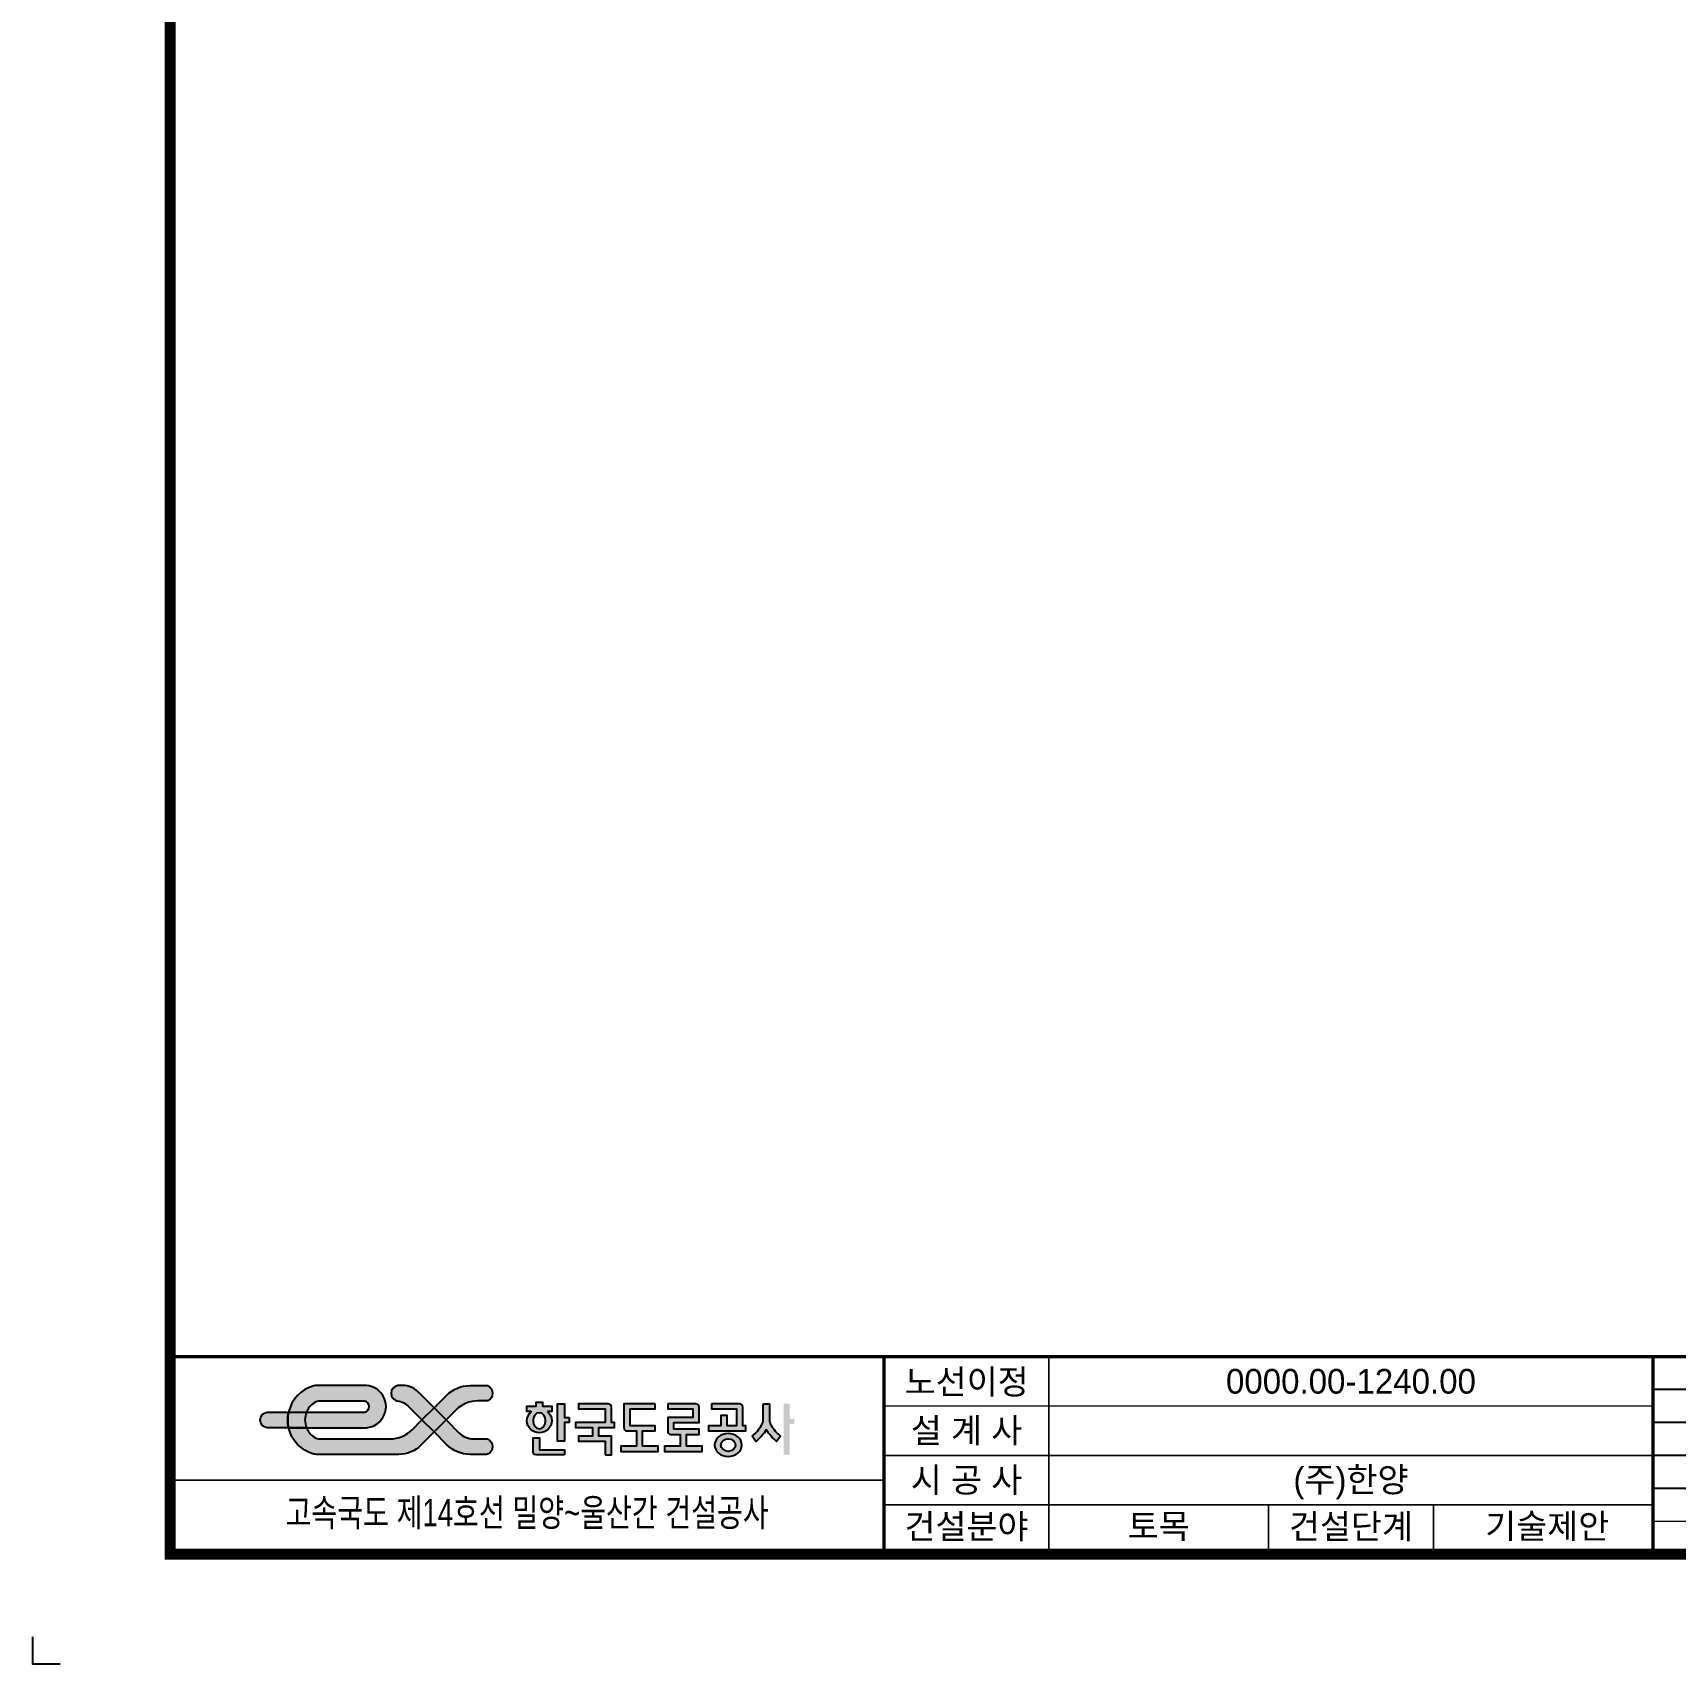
# Model space of a CAD drawing. Extents: x 0 to 84100, y 0 to 59400.
# Drawn here: x 0 to 29903, y 0 to 29700 of the extents above; entities that cross this region are included whole.
import ezdxf
from ezdxf.enums import TextEntityAlignment as Align

# ---------------------------------------------------------------- set-up
doc = ezdxf.new("R2010")
doc.units = 0
doc.header["$LTSCALE"] = 1000
doc.header["$MEASUREMENT"] = 0
doc.linetypes.add('A-ISONS01', pattern=[2, 1, 1])
doc.layers.get('0').update_dxf_attribs({"linetype": 'A-ISONS01', "lineweight": 0})
for name, color, linetype in [('CS-TABLE-LIN1', 4, 'A-ISONS01'), ('CX-BORD-LIN1', 4, 'A-ISONS01'), ('CX-BORD-LIN2', 3, 'A-ISONS01'), ('CX-BORD-TEX2', 7, 'A-ISONS01'), ('CX-BORD-TEX3', 6, 'A-ISONS01'), ('CX-MISC', 50, 'A-ISONS01')]:
    doc.layers.add(name, color=color, linetype=linetype)
doc.styles.add('TB_TEXT', font='BareunDotumPro1.ttf')
doc.styles.add('TB_WBTXT', font='BareunDotumPro3.ttf')

# ---------------------------------------------------------------- blocks, each defined once
blk = doc.blocks.new('CXGLOGO-EX흑백')
h = blk.add_hatch(color=256)
h.paths.add_polyline_path([(12.62751094235613, 2.929722186557415), (13.93685773473839, 2.929722186557415, 0.1307849617648098), (14.19642449557114, 2.998798575681948, 0.5686079760781465), (14.23263349965494, 5.183221859397701, 0.1392232935838704), (13.9581907729968, 5.261149990701703), (11.43317010715378, 5.261149990701703, 0.1989123673796241), (7.888208110805869, 3.792778653716673), (5.962135003345991, 1.866705546256784), (7.789912781123937, 0.0389277684790699), (9.30410907077998, 1.55312405813475, -0.198912367379616)])
h.paths.add_polyline_path([(5.962135003346348, -1.788850009298768), (4.134357225567963, 0.0389277684790095), (2.638733131771024, -1.456696325318649, -0.1989123673796836), (-0.6846687398060781, -2.833294453742261), (-11.3620488121904, -2.833294453742741, -0.149968192877195), (-12.240743962647, -2.563678008654667, -0.1491631919188299), (-13.39334849004341, -1.136072231520987), (-16.10175388554254, -1.136072231520987, 0.2784029190241506), (-12.27306911128629, -5.129271465237486, 0.0659386705930869), (-11.86520449236982, -5.183294453743211), (0.6208868157490102, -5.183294453742739, 0.198912367379658), (3.944288687325745, -3.806696325319598)])
h.paths.add_polyline_path([(-16.10175388554255, 1.213927768479004), (-19.36564277443144, 1.213927768479004, 0.8888888888888873), (-19.36564277443144, -1.136072231520991), (-16.10175388554254, -1.136072231520987, -0.1111111111111106)])
h.paths.add_polyline_path([(-11.36204881233853, 2.911149990701736), (-4.683161640971832, 2.911149990701995, -0.057558587261099), (-4.564116577129637, 2.897400306733785, -0.7929182562563521), (-4.564116577139848, 1.227677452445752, -0.0575585872561135), (-4.683161640971732, 1.213927768479009), (-13.39334849004398, 1.213927768479617, 0.1939147573995261), (-13.39334849004318, -1.136072231520991), (-4.743420552209212, -1.136072231520991, 1.071754271161685), (-4.743420552209212, 5.261149990701231), (-11.86520449236982, 5.261149990702184, 0.0659386705931634), (-12.27306911128352, 5.207127002196297, 0.2784029190242539), (-16.10175388554237, 1.213927768479809), (-13.39334849004398, 1.21392776847962, -0.1491631919192471), (-12.2407439626433, 2.64153354561618, -0.1499681928522188)])
h = blk.add_hatch(color=256)
h.paths.add_polyline_path([(3.485422644516416, 4.34341790508612, 0.1989123673796671), (1.269821396798439, 5.261149990701703), (0.4788016700130058, 5.261149990701703, 0.8338075771048155), (0.3771781799719207, 2.929722186557357, -0.177326263149743), (2.179867088961465, 1.99341790508564), (4.134357225568095, 0.03892776847887799), (5.962135003345991, 1.866705546256788)])
h.paths.add_polyline_path([(9.744402917729095, -1.915562368126678), (7.789912781123888, 0.0389277684789988), (5.962135003346338, -1.788850009298766), (7.888208110807183, -3.714923116759131, 0.198912367379553), (11.43317010715388, -5.183294453743692), (13.93853492596422, -5.183294453744644, 0.1292187291636897), (14.19530503372277, -5.115808595962658, 0.6043190588004438), (14.12747900538948, -2.886014569746201, 0.1137896329467328), (13.89882244722792, -2.833294453742261), (11.96000416544708, -2.833294453742261, -0.1989123673796783)])
h = blk.add_hatch(color=256)
edge = h.paths.add_edge_path()
edge.add_line((55.90553287691766, 2.496098316366397), (56.85552189184581, 2.496098316366444))
edge.add_line((56.85552189184581, 2.496098316366444), (56.85552189184592, 0.09215457618536149))
edge.add_arc((58.53363057762468, 0.0921545761854393), 1.678108685778759, 180.0000000000025, 195.4083540198516)
edge.add_arc((58.47394244906947, 0.0757043629413708), 1.616195179932309, 195.408354019852, 211.4069923032628)
edge.add_arc((62.72740815851297, 2.672743468727949), 6.599826652904241, 211.4069923032628, 220.884619074014)
edge.add_arc((62.65632922919535, 2.611206359357229), 6.505810537144002, 220.8846190740139, 230.4986055729279)
edge.add_line((58.51800266797031, -2.408736271577232), (57.94523708654081, -3.232545142195343))
edge.add_arc((62.63997685430596, 2.47648719274199), 7.391456668911438, 221.3708019331366, 230.5683267651548, ccw=False)
edge.add_arc((62.86124072826939, 2.671717853347371), 7.686537407580802, 212.5283811307898, 221.3728192081766, ccw=False)
edge.add_arc((49.89982302886737, 2.671711092267166), 7.686526193707074, 318.6271743273925, 327.47162533361296, ccw=False)
edge.add_arc((50.12107005378402, 2.476495324059809), 7.391467942165784, 309.4316802638517, 318.62919103786044, ccw=False)
edge.add_line((54.81581768222331, -3.232545142194403), (54.24305210079449, -2.408736271575759))
edge.add_arc((50.16623946446955, 2.548189157142521), 6.418061309895113, 309.4355142588529, 319.1812610942183)
edge.add_arc((49.96136727208684, 2.725539031690739), 6.689032726803258, 319.1787201534787, 328.529668469246)
edge.add_arc((54.2901842034738, 0.0743745516665368), 1.612880450692431, 328.5764598147939, 344.6081938620857)
edge.add_arc((54.23147034857183, 0.0916072138674231), 1.67406261783053, 344.5729121819098, 360.0187337982126)
edge.add_line((55.90553287691779, 0.09215457618600098), (55.90553287691779, 2.496098316366397))
edge = h.paths.add_edge_path()
edge.add_arc((22.07066925838875, -0.0960583075494551), 1.772766443835169, 0.34468613903231926, 51.806537556943795, ccw=False)
edge.add_arc((21.98752086475434, -0.0364331684614537), 1.8565284629697, 268.6390132932114, 358.4888194230754, ccw=False)
edge.add_arc((21.89882706649707, -0.0369623053811107), 1.856011500010978, 181.4952613076245, 271.3769059760447, ccw=False)
edge.add_arc((21.81624874840013, -0.0960910072229415), 1.772833459952193, 128.1945062452658, 179.6542700587555, ccw=False)
edge.add_line((20.72004724334094, 1.297207502441104), (20.04344756338069, 1.297207502441104))
edge.add_line((20.04344756338069, 1.297207502441104), (20.04344756338067, 2.10887453310812))
edge.add_line((20.04344756338068, 2.10887453310812), (21.46843108577289, 2.10887453310812))
edge.add_line((21.46843108577289, 2.10887453310812), (21.4684310857729, 2.754247505206038))
edge.add_line((21.4684310857729, 2.754247505206038), (22.41842010070103, 2.754247505206038))
edge.add_line((22.41842010070103, 2.754247505206038), (22.41842010070103, 2.10887453310812))
edge.add_line((22.41842010070103, 2.10887453310812), (23.84340362309323, 2.10887453310812))
edge.add_line((23.84340362309323, 2.10887453310812), (23.84340362309321, 1.297207502441104))
edge.add_line((23.84340362309322, 1.297207502441104), (23.16680394313298, 1.297207502441104))
h.paths.add_polyline_path([(60.65547795155814, 0.172755616815305), (60.65547795155814, -0.6016919497031309), (59.94298619036235, -0.6016919497031309), (59.94298619036248, -5.248377348808134), (58.9929971754342, -5.248377348808617), (58.99299717543411, 2.496098316366868), (59.94298619036226, 2.496098316366868), (59.94298619036235, 0.172755616815305)])
edge = h.paths.add_edge_path()
edge.add_line((48.0681235037611, 2.496098316365891), (48.0681235037611, 1.72165074984937))
edge.add_line((48.0681235037611, 1.72165074984937), (51.86807956347353, 1.72165074984937))
edge.add_line((51.86807956347353, 1.72165074984937), (51.86807956347342, -0.8598411385413627))
edge.add_line((51.86807956347344, -0.8598411385413625), (50.44309604108143, -0.8598411385423004))
edge.add_line((50.44309604108143, -0.8598411385423004), (50.44309604108143, 0.689053994492703))
edge.add_line((50.44309604108143, 0.6890539944927028), (49.49310702615321, 0.6890539944927028))
edge.add_line((49.49310702615321, 0.6890539944927028), (49.49310702615357, -0.8598411385418245))
edge.add_line((49.49310702615357, -0.8598411385418245), (47.59312899629692, -0.8598411385418279))
edge.add_line((47.59312899629692, -0.8598411385418279), (47.59312899629681, -1.6342887050598))
edge.add_line((47.59312899629682, -1.6342887050598), (53.29306308586573, -1.6342887050598))
edge.add_line((53.29306308586573, -1.6342887050598), (53.29306308586573, -0.8598411385413625))
edge.add_line((53.29306308586573, -0.8598411385413625), (52.81806857840154, -0.8598411385413237))
edge.add_line((52.81806857840154, -0.8598411385413236), (52.81806857840179, 1.979799938688485))
edge.add_arc((52.2688712923589, 1.979799938688531), 0.5491972860428973, 0, 40.60080389906634)
edge.add_arc((52.34038266447658, 2.041094338003921), 0.4550119382992584, 40.60080389906704, 89.66109212214847)
edge.add_line((52.3430740709377, 2.496098316366868), (48.0681235037611, 2.496098316367496))
edge = h.paths.add_edge_path()
edge.add_line((41.41820039926385, 2.496098316366868), (41.41820039926391, 1.721650749848896))
edge.add_line((41.41820039926392, 1.721650749848896), (45.21815645897638, 1.721650749848896))
edge.add_line((45.21815645897638, 1.721650749848896), (45.21815645897638, 0.4309048056535367))
edge.add_line((45.21815645897638, 0.4309048056535369), (41.41820039926385, 0.4309048056535369))
edge.add_line((41.41820039926385, 0.4309048056535369), (41.41820039926392, -1.634288705060271))
edge.add_arc((41.96739768530686, -1.634288705060243), 0.549197286042926, 180.0000000000028, 220.6008038990638)
edge.add_arc((41.89588631318915, -1.695583104375643), 0.4550119382992751, 220.6008038990626, 269.6610921221457)
edge.add_line((41.89319490672801, -2.150587082738601), (43.31817842911997, -2.150587082738601))
edge.add_line((43.31817842911997, -2.150587082738601), (43.31817842912011, -3.957631404610424))
edge.add_line((43.31817842912011, -3.957631404610424), (40.94320589179996, -3.957631404610424))
edge.add_line((40.94320589179996, -3.957631404610424), (40.94320589179996, -4.732078971128871))
edge.add_line((40.94320589179996, -4.732078971128871), (46.64313998136878, -4.732078971128871))
edge.add_line((46.64313998136878, -4.732078971128871), (46.64313998136893, -3.957631404610897))
edge.add_line((46.64313998136893, -3.957631404610897), (44.26816744404803, -3.957631404609955))
edge.add_line((44.26816744404803, -3.957631404609955), (44.26816744404756, -2.150587082738601))
edge.add_line((44.26816744404758, -2.150587082738601), (46.1681454739045, -2.150587082738133))
edge.add_line((46.1681454739045, -2.150587082738133), (46.1681454739045, -1.376139516220632))
edge.add_line((46.1681454739045, -1.376139516220632), (42.36818941419207, -1.376139516220163))
edge.add_line((42.36818941419207, -1.376139516220163), (42.36818941419207, -0.3435427608644339))
edge.add_line((42.36818941419207, -0.3435427608644339), (46.1681454739045, -0.3435427608639651))
edge.add_line((46.1681454739045, -0.343542760863965), (46.1681454739046, 1.979799938688511))
edge.add_arc((45.6189481878617, 1.979799938688538), 0.5491972860429116, 0, 40.60080389906104)
edge.add_arc((45.69045955997943, 2.041094338003941), 0.4550119382992425, 40.60080389906197, 89.66109212214485)
edge.add_line((45.69315096644058, 2.496098316366872), (41.41820039926385, 2.496098316366868))
edge = h.paths.add_edge_path()
edge.add_line((39.51822236940757, 2.496098316366868), (34.76827729476689, 2.496098316366868))
edge.add_line((34.76827729476689, 2.496098316366868), (34.76827729476689, -1.117990327381935))
edge.add_arc((35.31747458080943, -1.117990327381935), 0.5491972860425351, 180, 220.6008038990902)
edge.add_arc((35.24596320869247, -1.179284726696737), 0.4550119382998447, 220.60080389909, 269.6610921221131)
edge.add_line((35.24327180223107, -1.634288705060271), (36.66825532462315, -1.63428870506034))
edge.add_line((36.66825532462315, -1.63428870506034), (36.66825532462362, -3.957631404610424))
edge.add_line((36.66825532462363, -3.957631404610424), (34.29328278730303, -3.957631404610898))
edge.add_line((34.29328278730303, -3.957631404610897), (34.29328278730291, -4.732078971128871))
edge.add_line((34.29328278730292, -4.732078971128871), (39.99321687687187, -4.732078971129808))
edge.add_line((39.99321687687187, -4.732078971129808), (39.99321687687187, -3.957631404610897))
edge.add_line((39.99321687687187, -3.957631404610897), (37.61824433955118, -3.957631404610792))
edge.add_line((37.61824433955118, -3.957631404610791), (37.61824433955127, -1.63428870506027))
edge.add_line((37.61824433955128, -1.634288705060271), (39.5182223694077, -1.634288705059801))
edge.add_line((39.5182223694077, -1.6342887050598), (39.51822236940778, -0.8598411385423004))
edge.add_line((39.51822236940779, -0.8598411385423004), (35.71826630969503, -0.8598411385423004))
edge.add_line((35.71826630969503, -0.8598411385423004), (35.71826630969503, 1.721650749848896))
edge.add_line((35.71826630969503, 1.721650749848896), (39.51822236940746, 1.72165074984937))
edge.add_line((39.51822236940746, 1.72165074984937), (39.51822236940746, 2.496098316366868))
edge = h.paths.add_edge_path()
edge.add_line((31.9183102499825, -5.248377348808617), (32.86829926491062, -5.248377348808617))
edge.add_line((32.86829926491062, -5.248377348808617), (32.86829926491062, -2.408736271577303))
edge.add_line((32.86829926491062, -2.408736271577303), (30.96832123505435, -2.408736271577303))
edge.add_line((30.96832123505435, -2.408736271577303), (30.96832123505408, -1.117990327381935))
edge.add_line((30.96832123505409, -1.117990327381935), (33.3432937723747, -1.117990327381935))
edge.add_line((33.3432937723747, -1.117990327381935), (33.34329377237466, -0.343542760863965))
edge.add_line((33.34329377237468, -0.343542760863965), (32.86829926491062, -0.343542760863965))
edge.add_line((32.86829926491062, -0.343542760863965), (32.86829926491062, 1.979799938688511))
edge.add_arc((32.31910197886764, 1.97979993868851), 0.5491972860429826, 0, 40.60080389905833)
edge.add_arc((32.39061335098546, 2.041094338003988), 0.4550119382991955, 40.60080389905918, 89.66109212214752)
edge.add_line((32.39330475744659, 2.496098316366872), (27.88085693653791, 2.496098316366868))
edge.add_line((27.88085693653791, 2.496098316366868), (27.8808569365377, 1.721650749848896))
edge.add_line((27.8808569365377, 1.721650749848896), (31.9183102499825, 1.72165074984937))
edge.add_line((31.9183102499825, 1.72165074984937), (31.9183102499825, -0.343542760863965))
edge.add_line((31.9183102499825, -0.343542760863965), (27.40586242907364, -0.343542760863965))
edge.add_line((27.40586242907364, -0.343542760863965), (27.40586242907364, -1.11799032738147))
edge.add_line((27.40586242907364, -1.117990327381469), (30.01833222012621, -1.117990327381935))
edge.add_line((30.01833222012621, -1.117990327381935), (30.01833222012621, -2.408736271577772))
edge.add_line((30.01833222012621, -2.408736271577772), (27.88085693653783, -2.408736271577772))
edge.add_line((27.88085693653783, -2.408736271577772), (27.8808569365378, -3.183183838095274))
edge.add_line((27.88085693653781, -3.183183838095274), (31.9183102499825, -3.183183838095274))
edge.add_line((31.9183102499825, -3.183183838095274), (31.9183102499825, -5.248377348808617))
edge = h.paths.add_edge_path()
edge.add_line((25.7433816529495, -5.248377348808617), (21.46843108577295, -5.248377348808141))
edge.add_arc((21.468431085773, -4.799179719589938), 0.4491976292182028, 220.2618960212231, 269.9999999999932, ccw=False)
edge.add_arc((21.55155841230062, -4.728777609424232), 0.5581315978937866, 180.3389078778467, 220.2618960212236, ccw=False)
edge.add_arc((195.5622497713534, -3.699482215773767), 174.5718671369681, 179.6610921221531, 180.3389078778465, ccw=False)
edge.add_line((20.99343657830883, -2.66688546041647), (21.94342559323697, -2.66688546041647))
edge.add_line((21.94342559323697, -2.66688546041647), (21.94342559323697, -4.473929782290637))
edge.add_line((21.94342559323697, -4.473929782290637), (25.7433816529495, -4.473929782290637))
edge.add_line((25.7433816529495, -4.473929782290637), (25.7433816529495, -5.248377348808617))
edge = h.paths.add_edge_path(flags=16)
edge.add_ellipse((50.60385872541271, -3.769494308227308), major_axis=(-1.110875729177889, 2.87e-14), ratio=0.8665097612807381, start_angle=0, end_angle=360)
edge = h.paths.add_edge_path()
edge.add_ellipse((50.60385872364095, -3.769494308227308), major_axis=(2.060740712415878, 5.919999999999998e-14), ratio=0.8429164421096036, start_angle=0, end_angle=360, ccw=False)
h.paths.add_polyline_path([(26.4558734141455, 0.4309048056535369), (26.4558734141455, -0.343542760863965), (25.74338165294929, -0.343542760863965), (25.74338165294939, -3.183183838095274), (24.67464401115513, -3.183183838094802), (24.67464401115513, 2.496098316366868), (25.74338165294939, 2.496098316366868), (25.7433816529495, 0.4309048056535369)])
edge = h.paths.add_edge_path(flags=16)
edge.add_ellipse((21.94342559323697, -0.0853935720247989), major_axis=(7.399999999999999e-15, 1.223429116448232), ratio=0.7764969806228507, start_angle=0, end_angle=360, ccw=False)
h = blk.add_hatch(color=256)
h.paths.add_polyline_path([(5.962135003345982, 1.866705546256784), (4.134357225568095, 0.03892776847887799), (5.962135003346348, -1.788850009298773), (7.789912781123951, 0.0389277684790699)])
h.paths.add_polyline_path([(-13.39334849004398, 1.21392776847962), (-16.10175388554237, 1.213927768479809, 0.1111111111111884), (-16.10175388554254, -1.136072231520987), (-13.39334849004318, -1.136072231520987, -0.1939147573995261)])
for points in [[(-11.36204881219097, 2.911149990702945, 0.149968192828432), (-12.24074396240013, 2.641533545780919, 0.1491631919431257), (-13.39334849004398, 1.213927768479617, 0.1939147573995262), (-13.39334849004318, -1.136072231520991), (-4.743420552209212, -1.136072231520991, 1.071754271161685), (-4.743420552209212, 5.261149990701231), (-11.86520449236982, 5.261149990702184, 0.0659386705931634), (-12.27306911128352, 5.207127002196297, 0.2784029190242541), (-16.10175388554237, 1.213927768479805), (-13.39334849004398, 1.213927768479617), (-4.683161640971732, 1.213927768479009, 0.0575585872562081), (-4.564116577139657, 1.22767745244579, 0.7929182562611419), (-4.564116577139643, 2.89740030673613, 0.0575585872561638), (-4.683161640971832, 2.911149990701995), (-11.36204881234111, 2.911149990701736)], [(0.3771781799714517, 2.929722186557415, -0.1773262631497835), (2.179867088961456, 1.993417905085646), (4.134357225568095, 0.03892776847887799), (5.962135003345991, 1.866705546256784), (3.485422644516416, 4.34341790508612, 0.1989123673796582), (1.269821396798543, 5.261149990701703), (0.4788016700130058, 5.261149990701703, 0.8714196092937033), (0.4788016700130058, 2.911149990701705)], [(23.16680394313298, 1.297207502441104, -0.228396255599462), (23.84340362309322, -0.0853935720248451, -0.4134459869151132), (21.94342559323628, -1.892437893898969, -0.4136086650538485), (20.04344756338071, -0.0853935720247527, -0.2283866715627258), (20.72004724334094, 1.297207502441104), (20.04344756338069, 1.297207502441104), (20.04344756338068, 2.10887453310812), (21.46843108577289, 2.10887453310812), (21.4684310857729, 2.754247505206038), (22.41842010070103, 2.754247505206038), (22.41842010070103, 2.10887453310812), (23.84340362309323, 2.10887453310812), (23.84340362309322, 1.297207502441104), (23.16680394313298, 1.297207502441104)], [(31.9183102499825, -5.248377348808617), (32.86829926491062, -5.248377348808617), (32.86829926491062, -2.408736271577303), (30.96832123505435, -2.408736271577303), (30.96832123505409, -1.117990327381935), (33.3432937723747, -1.117990327381935), (33.34329377237468, -0.343542760863965), (32.86829926491062, -0.343542760863965), (32.86829926491062, 1.97979993868851, 0.1790312441150617), (32.73608670557006, 2.337209223254375, 0.2173967572259796), (32.39330475744659, 2.496098316366872), (27.88085693653791, 2.496098316366868), (27.8808569365377, 1.721650749848896), (31.9183102499825, 1.72165074984937), (31.9183102499825, -0.343542760863965), (27.40586242907364, -0.343542760863965), (27.40586242907364, -1.117990327381469), (30.01833222012621, -1.117990327381935), (30.01833222012621, -2.408736271577772), (27.88085693653783, -2.408736271577772), (27.88085693653781, -3.183183838095274), (31.9183102499825, -3.183183838095274), (31.9183102499825, -5.248377348808617)], [(39.51822236940757, 2.496098316366868), (34.76827729476689, 2.496098316366868), (34.76827729476689, -1.117990327381935, 0.1790312441152011), (34.90048985410754, -1.475399611947731, 0.2173967572256811), (35.24327180223107, -1.634288705060271), (36.66825532462315, -1.63428870506034), (36.66825532462363, -3.957631404610424), (34.29328278730303, -3.957631404610897), (34.29328278730292, -4.732078971128871), (39.99321687687187, -4.732078971129808), (39.99321687687187, -3.957631404610897), (37.61824433955118, -3.957631404610791), (37.61824433955128, -1.634288705060271), (39.5182223694077, -1.6342887050598), (39.51822236940779, -0.8598411385423004), (35.71826630969503, -0.8598411385423004), (35.71826630969503, 1.721650749848896), (39.51822236940746, 1.72165074984937), (39.51822236940746, 2.496098316366868)], [(41.41820039926385, 2.496098316366868), (41.41820039926392, 1.721650749848896), (45.21815645897638, 1.721650749848896), (45.21815645897638, 0.4309048056535369), (41.41820039926385, 0.4309048056535369), (41.41820039926392, -1.634288705060271, 0.1790312441150686), (41.55041295860447, -1.991697989626104, 0.2173967572259559), (41.89319490672801, -2.150587082738601), (43.31817842911997, -2.150587082738601), (43.31817842912011, -3.957631404610424), (40.94320589179996, -3.957631404610424), (40.94320589179996, -4.732078971128871), (46.64313998136878, -4.732078971128871), (46.64313998136893, -3.957631404610897), (44.26816744404803, -3.957631404609955), (44.26816744404758, -2.150587082738601), (46.1681454739045, -2.150587082738133), (46.1681454739045, -1.376139516220632), (42.36818941419207, -1.376139516220163), (42.36818941419207, -0.3435427608644339), (46.1681454739045, -0.343542760863965), (46.1681454739046, 1.97979993868851, 0.1790312441150869), (46.03593291456403, 2.337209223254375, 0.2173967572259547), (45.69315096644058, 2.496098316366872), (41.41820039926385, 2.496098316366868)], [(48.0681235037611, 2.496098316365891), (48.0681235037611, 1.72165074984937), (51.86807956347353, 1.72165074984937), (51.86807956347344, -0.8598411385413625), (50.44309604108143, -0.8598411385423004), (50.44309604108143, 0.6890539944927028), (49.49310702615321, 0.6890539944927028), (49.49310702615357, -0.8598411385418245), (47.59312899629692, -0.8598411385418279), (47.59312899629682, -1.6342887050598), (53.29306308586573, -1.6342887050598), (53.29306308586573, -0.8598411385413625), (52.81806857840154, -0.8598411385413236), (52.81806857840179, 1.979799938688485, 0.179031244115118), (52.68585601906118, 2.337209223254395, 0.2173967572259479), (52.3430740709377, 2.496098316366868), (48.0681235037611, 2.496098316367497)], [(55.90553287691766, 2.496098316366397), (56.85552189184581, 2.496098316366444), (56.85552189184592, 0.0921545761853615, 0.0673331086834034), (56.9158386985025, -0.3537133382605546, 0.0699208412834622), (57.09454053805489, -0.7665172394446813, 0.0413775380479131), (57.73774645661188, -1.647093096347958, 0.0419735530156624), (58.51800266797031, -2.408736271577232), (57.94523708654082, -3.232545142195342, -0.0401533315921305), (57.09307314020015, -2.408744723435022, -0.0386103102765588), (56.38052738438178, -1.461466375851224, -0.0386103667733359), (55.66798162856324, -2.408744723434764, -0.0401532701535955), (54.81581768222331, -3.232545142194403), (54.24305210079449, -2.408736271575759, 0.0425494927704551), (55.0233083121517, -1.647093096347489, 0.0408238652770042), (55.66651423070869, -0.7665172394442124, 0.0700659562591152), (55.8452160702611, -0.3537133382600786, 0.0674973349145637), (55.90553287691779, 0.09215457618600098), (55.90553287691779, 2.496098316366397)], [(25.7433816529495, -5.248377348808617), (21.46843108577295, -5.248377348808141, -0.2204960649706699), (21.12564913764939, -5.089488255695642, -0.1759805261046493), (20.99343657830882, -4.732078971129863, -0.0029575377878644), (20.99343657830883, -2.66688546041647), (21.94342559323697, -2.66688546041647), (21.94342559323697, -4.473929782290637), (25.7433816529495, -4.473929782290637), (25.7433816529495, -5.248377348808617)]]:
    blk.add_lwpolyline(points, format="xyb")
for points in [[(14.19642449558027, 2.998798575687181, -0.1307849617699337), (13.93685773473839, 2.929722186557415), (12.62751094235613, 2.929722186557415, 0.1989123673796159), (9.30410907077998, 1.55312405813475), (7.789912781123881, 0.0389277684790059), (5.962135003346269, 1.86670554625706), (7.888208110805869, 3.792778653716673, -0.198912367379624), (11.43317010715378, 5.261149990701703), (13.9581907729968, 5.261149990701703, -0.1392232934978381), (14.23263349950495, 5.183221859490344, -0.5686079761212879)], [(-19.36564277443144, -1.136072231520991, -0.888888888888889), (-19.36564277443144, 1.213927768479004), (-16.10175388554255, 1.213927768479004, 0.1111111111111495), (-16.10175388554254, -1.136072231520987)], [(-16.10175388554237, 1.213927768479809), (-13.39334849004398, 1.21392776847962, 0.1939147573995262), (-13.39334849004318, -1.136072231520987), (-16.10175388554254, -1.136072231520987, -0.1111111111111495)], [(5.962135003346348, -1.788850009298768), (3.944288687325745, -3.806696325319598, -0.198912367379658), (0.6208868157490102, -5.183294453742739), (-11.86520449236982, -5.183294453743211, -0.0659386705931795), (-12.27306911128685, -5.129271465237335, -0.2784029190241215), (-16.10175388554254, -1.136072231520991), (-13.39334849004341, -1.136072231520991, 0.1491631919431261), (-12.24074396239957, -2.563678008822297, 0.1499681928284316), (-11.3620488121904, -2.833294453742741), (-0.6846687398060781, -2.833294453742261, 0.1989123673796836), (2.638733131771024, -1.456696325318649), (4.134357225567963, 0.0389277684790095)], [(7.789912781123881, 0.0389277684790059), (9.744402917729095, -1.915562368126678, 0.1989123673796783), (11.96000416544708, -2.833294453742261), (13.89882244722792, -2.833294453742261, -0.1137896330351633), (14.12747900555343, -2.886014569826048, -0.6043190587532347), (14.19530503371573, -5.11580859596663, -0.1292187291597539), (13.93853492596422, -5.183294453744644), (11.43317010715388, -5.183294453743692, -0.198912367379553), (7.888208110807183, -3.714923116759131), (5.962135003346348, -1.788850009298768)]]:
    blk.add_lwpolyline(points, format="xyb", close=True)
blk.add_lwpolyline([(26.4558734141455, 0.4309048056535369), (26.4558734141455, -0.343542760863965), (25.74338165294929, -0.343542760863965), (25.74338165294939, -3.183183838095274), (24.67464401115513, -3.183183838094802), (24.67464401115513, 2.496098316366868), (25.74338165294939, 2.496098316366868), (25.7433816529495, 0.4309048056535369)], close=True)
blk.add_lwpolyline([(5.962135003345991, 1.866705546256784), (7.789912781123946, 0.0389277684790699), (5.962135003346348, -1.788850009298768), (4.134357225568095, 0.03892776847887799), (5.962135003345991, 1.866705546256784)])
at = {"extrusion": (0, 0, -1)}
blk.add_ellipse((21.94342559323697, -0.0853935720247989), major_axis=(7.399999999999999e-15, 1.223429116448232), ratio=0.7764969806228507, start_param=3.141592653589785, end_param=9.424777960769372, dxfattribs=at)
blk.add_ellipse((50.60385872364095, -3.769494308227308), major_axis=(2.060740712415878, 5.919999999999998e-14), ratio=0.8429164421096036, dxfattribs=at)
blk.add_ellipse((50.60385872541271, -3.769494308227308), major_axis=(-1.110875729177889, 2.87e-14), ratio=0.8665097612807381)
blk = doc.blocks.new('CXBLKA1-KECH-한국도로공사1')
at = {"layer": 'CX-BORD-LIN1', "const_width": 2}
blk.add_lwpolyline([(821, 19.99999999999772), (25, 20), (25, 573.9999999999992), (820.9999999999997, 573.9999999999992)], close=True, dxfattribs=at)
at = {"layer": 'CX-BORD-LIN1'}
for points, const_width in [([(821, 56.00000000000114), (25, 55.99999999999886)], 0.6), ([(155, 19.99999999999977), (155, 55.99999999999919)], 0.6), ([(155, 19.99999999999977), (155, 55.99999999999919)], 0.6), ([(185, 19.99999999999953), (185, 55.99999999999933)], 0.3), ([(185, 19.99999999999953), (185, 55.99999999999933)], 0.3), ([(295, 20.00000000000034), (295, 55.99999999999964)], 0.6), ([(583, 26.00000000000023), (295, 25.99999999999932)], 0.2)]:
    blk.add_lwpolyline(points, dxfattribs=dict(at, const_width=const_width))
at = {"layer": 'CX-BORD-LIN2'}
blk.add_line((583, 50.00000000000033), (295, 49.99999999999942), dxfattribs=at)
at = {"layer": 'CX-BORD-LIN2', "const_width": 0.3}
for points in [[(295, 46.99999999999941), (155, 46.99999999999919)], [(295, 46.99999999999941), (155, 46.99999999999919)], [(295, 37.99999999999942), (155, 37.99999999999921)], [(295, 37.99999999999942), (155, 37.99999999999921)], [(155, 33.49999999999942), (25, 33.49999999999921)], [(295, 28.99999999999943), (155, 28.9999999999992)], [(295, 28.99999999999943), (155, 28.9999999999992)], [(225, 19.99999999999909), (225, 28.99999999999932)], [(225, 19.99999999999909), (225, 28.99999999999932)], [(255, 19.9999999999992), (255, 28.99999999999943)], [(255, 19.9999999999992), (255, 28.99999999999943)]]:
    blk.add_lwpolyline(points, dxfattribs=at)
at = {"layer": 'CX-BORD-LIN2'}
for points in [[(583, 44.00000000000021), (295, 43.9999999999993)], [(583, 38.00000000000137), (295, 38.00000000000046)], [(583, 32.00000000000136), (295, 32.00000000000045)]]:
    blk.add_lwpolyline(points, dxfattribs=at)
at = {"layer": 'CX-MISC'}
blk.add_lwpolyline([(4.997999980007874, 0), (0, 0), (0, 4.997999980007989)], dxfattribs=at)
at = {"layer": 'CX-MISC', "xscale": 1.200000000000041, "yscale": 1.200000000000041}
blk.add_blockref('CXGLOGO-EX흑백', (65.89123459210987, 44.41566484108704), dxfattribs=at)
at = {"layer": 'CX-BORD-LIN1', "style": 'TB_TEXT'}
for tag, height, p in [('TR_RNUM5', 3, (310.105116618196, 52.63656332936296)), ('TR_RDAT5', 3.5, (342.5, 53.00000000000011)), ('TR_DGN5', 3.5, (476.1184542177598, 53.00000000000011)), ('TR_CHK5', 3.5, (516.1184542177598, 53.00000000000011)), ('TR_APP5', 3.5, (556.1184542177597, 53.00000000000034)), ('TR_RNUM4', 3, (310.105116618196, 46.63656332936284)), ('TR_RDAT4', 3.5, (342.5, 46.99999999999985)), ('TR_DGN4', 3.5, (476.1184542177598, 46.99999999999985)), ('TR_CHK4', 3.5, (516.1184542177598, 46.99999999999985)), ('TR_APP4', 3.5, (556.1184542177597, 47.00000000000009)), ('TR_RNUM3', 3, (310.105116618196, 40.63656332936397)), ('TR_RDAT3', 3.5, (342.5, 41.000000000001)), ('TR_DGN3', 3.5, (476.1184542177598, 41.000000000001)), ('TR_CHK3', 3.5, (516.1184542177598, 41.000000000001)), ('TR_APP3', 3.5, (556.1184542177597, 41.00000000000124)), ('TR_RNUM2', 3, (310.105116618196, 34.63656332936398)), ('TR_RDAT2', 3.5, (342.5, 35.00000000000103)), ('TR_DGN2', 3.5, (476.1184542177598, 35.00000000000103)), ('TR_CHK2', 3.5, (516.1184542177598, 35.00000000000103)), ('TR_APP2', 3.5, (556.1184542177597, 35.00000000000125)), ('TR_RNUM1', 3, (310.105116618196, 28.63656332936285)), ('TR_RDAT1', 3.5, (342.5, 29)), ('TR_DGN1', 3.5, (476.1184542177598, 28.99999999999989)), ('TR_CHK1', 3.5, (516.1184542177598, 28.99999999999989)), ('TR_APP1', 3.5, (556.1184542177597, 29.00000000000011))]:
    blk.add_attdef(tag, text='', height=height, dxfattribs=at).set_placement(p, align=Align.MIDDLE_CENTER)
for tag, p in [('TR_RCON5', (367.3033138082337, 53.00000000000011)), ('TR_RCON4', (367.3033138082337, 47)), ('TR_RCON3', (367.3033138082337, 41.000000000001)), ('TR_RCON2', (367.3033138082337, 35.00000000000103)), ('TR_RCON1', (367.3033138082337, 29))]:
    blk.add_attdef(tag, text='', height=3.5, dxfattribs=at).set_placement(p, align=Align.MIDDLE_LEFT)
at = {"layer": 'CX-BORD-LIN2', "style": 'TB_TEXT'}
blk.add_attdef('TD_VERSION', text='', height=3, rotation=90, dxfattribs=at).set_placement((825.499999405456, 68.0148992121226), align=Align.MIDDLE_CENTER)
at = {"layer": 'CX-BORD-TEX2', "style": 'TB_TEXT'}
for tag, height, p in [('TB_CNAME', 5, (40.34476638720092, 551.8324131479244)), ('TB_CSCOP', 4, (41.63456755316178, 543.8324131479244))]:
    blk.add_attdef(tag, text='', height=height, dxfattribs=at).set_placement(p, align=Align.BOTTOM_LEFT)
at = {"layer": 'CX-BORD-TEX2', "style": 'TB_WBTXT'}
for tag, height, p in [('TB_MTITIL', 10, (423, 553.3264135606182)), ('TB_STITL', 7, (423, 538.3264135606181))]:
    blk.add_attdef(tag, text='', height=height, dxfattribs=at).set_placement(p, align=Align.MIDDLE_CENTER)
at = {"layer": 'CX-BORD-TEX3', "style": 'TB_TEXT'}
for s, p in [('노선이정', (170.0338518561471, 51.45595740059137)), ('설 계 사', (170, 42.58754437093035)), ('시 공 사', (170, 33.5927329647309)), ('건설분야', (170, 25.12502028617973)), ('건설단계', (240, 25.12502028617916))]:
    blk.add_text(s, height=4.5, dxfattribs=at).set_placement(p, align=Align.MIDDLE)
for tag, height, p in [('TD_LNDST', 4.5, (240, 51.49999999999941)), ('TD_DSECT', 4.5, (630.4999999999998, 51.50000000000058)), ('TD_DDIST', 4.5, (679.4999999999999, 51.50000000000066)), ('TD_DNAME_TOP', 4.5, (780, 47.95701132476688)), ('TD_DCOMP', 4.5, (240, 42.58754437093035)), ('TD_CSECT', 4.5, (630.4999999999998, 42.50000000000055)), ('TD_CDIST', 4.5, (679.4999999999999, 42.50000000000068)), ('TD_DNAME_MAIN', 4.5, (780, 41.47309584254911)), ('TD_CCOMP', 4.5, (240, 33.5927329647309)), ('TD_DNAME_BOT', 3, (780, 35.24894304459826)), ('TD_HSCAL', 4.5, (637.5, 33.50000000000048)), ('TD_VSCAL', 4.5, (686.5, 33.50000000000058)), ('TD_CNAME', 5, (90, 27.5956403167869)), ('TD_FIELD', 4.5, (205, 25.12502028617973)), ('TD_CSTEP', 4.5, (275.7440000000002, 25.12502028617916)), ('TD_DWGCODE', 4.5, (662, 24.79080374170121)), ('TD_DWGNO', 4.5, (780, 25.00167338230653))]:
    blk.add_attdef(tag, text='', height=height, dxfattribs=at).set_placement(p, align=Align.MIDDLE_CENTER)

msp = doc.modelspace()

# ---------------------------------------------------------------- block references
at = {"layer": 'CS-TABLE-LIN1'}
ref = msp.add_blockref('CXBLKA1-KECH-한국도로공사1', (0, 0), dxfattribs=dict(at, xscale=100.0000000058374, yscale=100.0000000058374, zscale=100.0000000058374))
ref.add_attrib('TD_LNDST', '0000.00-1240.00', dxfattribs={"layer": 'CX-BORD-TEX3', "height": 450.0000000246325, "style": 'TB_TEXT'}).set_placement((24000.00000130851, 5150.000000299769), align=Align.MIDDLE_CENTER)
ref.add_attrib('TD_CSTEP', '기술제안', dxfattribs={"layer": 'CX-BORD-TEX3', "height": 450.0000000246325, "style": 'TB_TEXT'}).set_placement((27574.40000151168, 2512.502028752991), align=Align.MIDDLE_CENTER)
ref.add_attrib('TD_FIELD', '토목', dxfattribs={"layer": 'CX-BORD-TEX3', "height": 450.0000000246325, "style": 'TB_TEXT'}).set_placement((20500.0000011269, 2512.502028752991), align=Align.MIDDLE_CENTER)
ref.add_attrib('TD_CCOMP', '(주)한양', dxfattribs={"layer": 'CX-BORD-TEX3', "height": 450.0000000246325, "style": 'TB_TEXT'}).set_placement((24000.00000130851, 3359.273296697065), align=Align.MIDDLE_CENTER)
ref.add_attrib('TD_CNAME', '고속국도 제14호선 밀양~울산간 건설공사', dxfattribs={"layer": 'CX-BORD-TEX3', "height": 500.0000000273691, "style": 'TB_TEXT', "width": 0.75}).set_placement((9000.000000491273, 2759.564031820104), align=Align.MIDDLE_CENTER)

doc.saveas('drawing.dxf')
